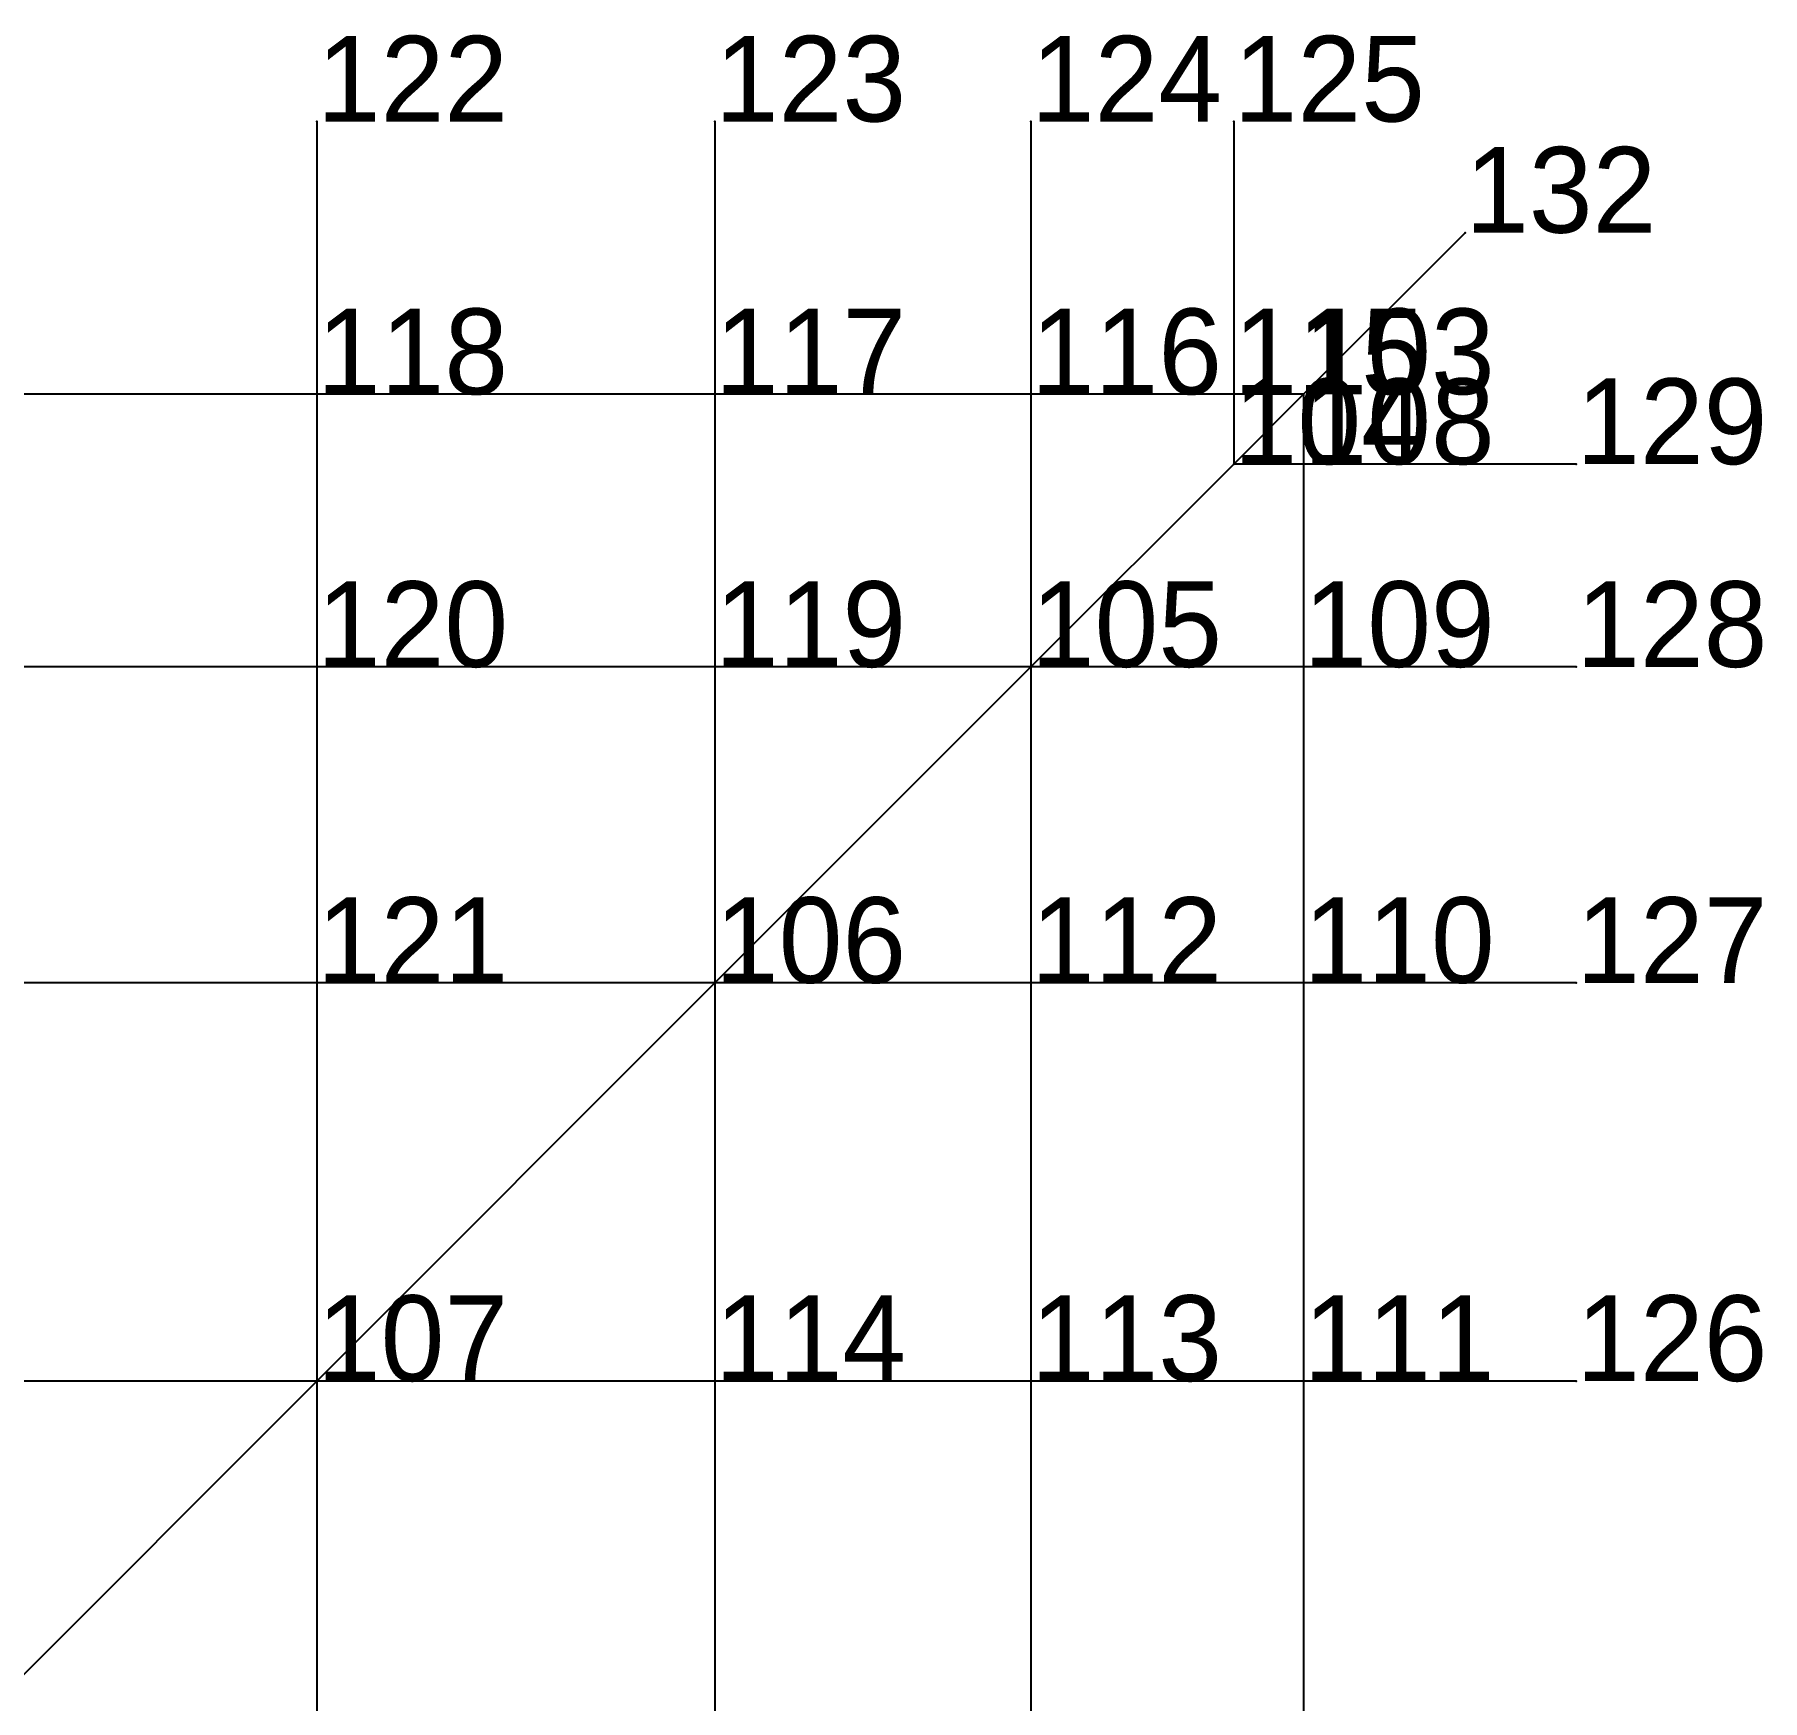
# Model space of a CAD drawing. Header units: metres. Extents: x -2.98 to 3.3, y -2.98 to 3.13.
# Drawn here: x 0.278 to 3.303, y 0.213 to 3.13 of the extents above; entities that cross this region are included whole.
import ezdxf

# ---------------------------------------------------------------- set-up
doc = ezdxf.new("R2010")
doc.units = ezdxf.units.M

msp = doc.modelspace()

# ---------------------------------------------------------------- linework, layer by layer
at = {"layer": 'ASSE', "color": 253}
for p, q in [((0.772542, 2.977458, 2.284478), (0.772542, 2.5, 2.534478)), ((1.469463, 2.977458, 1.95298), (1.469463, 2.5, 2.20298)), ((2.022542, 2.977458, 1.45289), (2.022542, 2.5, 1.70289)), ((2.377641, 2.977458, 0.636271), (2.377641, 2.5, 1.125666)), ((2.782843, 2.782843, -0.392899), (2.5, 2.5, 0.630476)), ((0.772542, 2.5, 2.534478), (0, 2.5, 2.65)), ((1.469463, 2.5, 2.20298), (0.772542, 2.5, 2.534478)), ((0.772542, 2.5, 2.534478), (0.772542, 2.022542, 2.534478)), ((2.022542, 2.5, 1.70289), (1.469463, 2.5, 2.20298)), ((1.469463, 2.5, 2.20298), (1.469463, 2.022542, 2.20298)), ((2.377641, 2.5, 1.125666), (2.022542, 2.5, 1.70289)), ((2.022542, 2.5, 1.70289), (2.022542, 2.022542, 1.70289)), ((2.5, 2.5, 0.630476), (2.377641, 2.377641, 1.125666)), ((2.5, 2.5, 0.630476), (2.377641, 2.5, 1.125666)), ((2.377641, 2.5, 1.125666), (2.377641, 2.377641, 1.125666)), ((2.5, 2.5, 0.630476), (2.5, 2.377641, 1.125666)), ((2.377641, 2.377641, 1.125666), (2.022542, 2.022542, 1.70289)), ((2.5, 2.377641, 1.125666), (2.377641, 2.377641, 1.125666)), ((2.5, 2.377641, 1.125666), (2.5, 2.022542, 1.70289)), ((2.977458, 2.377641, 0.636271), (2.5, 2.377641, 1.125666)), ((0.772542, 2.022542, 2.534478), (0, 2.022542, 2.65)), ((1.469463, 2.022542, 2.20298), (0.772542, 2.022542, 2.534478)), ((0.772542, 2.022542, 2.534478), (0.772542, 1.469463, 2.534478)), ((2.022542, 2.022542, 1.70289), (1.469463, 1.469463, 2.20298)), ((2.022542, 2.022542, 1.70289), (1.469463, 2.022542, 2.20298)), ((1.469463, 2.022542, 2.20298), (1.469463, 1.469463, 2.20298)), ((2.022542, 2.022542, 1.70289), (2.022542, 1.469463, 2.20298)), ((2.5, 2.022542, 1.70289), (2.022542, 2.022542, 1.70289)), ((2.5, 2.022542, 1.70289), (2.5, 1.469463, 2.20298)), ((2.977458, 2.022542, 1.45289), (2.5, 2.022542, 1.70289)), ((0.772542, 1.469463, 2.534478), (0, 1.469463, 2.65)), ((1.469463, 1.469463, 2.20298), (0.772542, 0.772542, 2.534478)), ((1.469463, 1.469463, 2.20298), (0.772542, 1.469463, 2.534478)), ((0.772542, 1.469463, 2.534478), (0.772542, 0.772542, 2.534478)), ((1.469463, 1.469463, 2.20298), (1.469463, 0.772542, 2.534478)), ((2.022542, 1.469463, 2.20298), (1.469463, 1.469463, 2.20298)), ((2.022542, 1.469463, 2.20298), (2.022542, 0.772542, 2.534478)), ((2.5, 1.469463, 2.20298), (2.022542, 1.469463, 2.20298)), ((2.5, 1.469463, 2.20298), (2.5, 0.772542, 2.534478)), ((2.977458, 1.469463, 1.95298), (2.5, 1.469463, 2.20298)), ((0.772542, 0.772542, 2.534478), (0, 0, 2.65)), ((0.772542, 0.772542, 2.534478), (0, 0.772542, 2.65)), ((0.772542, 0.772542, 2.534478), (0.772542, 0, 2.65)), ((1.469463, 0.772542, 2.534478), (0.772542, 0.772542, 2.534478)), ((1.469463, 0.772542, 2.534478), (1.469463, 0, 2.65)), ((2.022542, 0.772542, 2.534478), (1.469463, 0.772542, 2.534478)), ((2.022542, 0.772542, 2.534478), (2.022542, 0, 2.65)), ((2.5, 0.772542, 2.534478), (2.022542, 0.772542, 2.534478)), ((2.5, 0.772542, 2.534478), (2.5, 0, 2.65)), ((2.977458, 0.772542, 2.284478), (2.5, 0.772542, 2.534478))]:
    msp.add_line(p, q, dxfattribs=at)
at = {"layer": 'DIAGONALI'}
for p in [(2.782843, 2.782843, -1.785799), (2.5, 2.5), (2.377641, 2.377641, 0.772542), (2.022542, 2.022542, 1.469463), (1.469463, 1.469463, 2.022542), (0.772542, 0.772542, 2.377641)]:
    msp.add_point(p, dxfattribs=at)
at = {"layer": 'ESTRADOSSO'}
for p, q in [((0.772542, 2.977458, 2.691315), (0.772542, 2.5, 2.691315)), ((1.469463, 2.977458, 2.383417), (1.469463, 2.5, 2.383417)), ((2.022542, 2.977458, 1.936317), (2.022542, 2.5, 1.936317)), ((2.377641, 2.977458, 1), (2.377641, 2.5, 1.478791)), ((2.782843, 2.782843, 1), (2.5, 2.5, 1.260952)), ((0.772542, 2.5, 2.691315), (0, 2.5, 2.8)), ((1.469463, 2.5, 2.383417), (0.772542, 2.5, 2.691315)), ((0.772542, 2.5, 2.691315), (0.772542, 2.022542, 2.691315)), ((2.022542, 2.5, 1.936317), (1.469463, 2.5, 2.383417)), ((1.469463, 2.5, 2.383417), (1.469463, 2.022542, 2.383417)), ((2.377641, 2.5, 1.478791), (2.022542, 2.5, 1.936317)), ((2.022542, 2.5, 1.936317), (2.022542, 2.022542, 1.936317)), ((2.5, 2.5, 1.260952), (2.377641, 2.377641, 1.478791)), ((2.5, 2.5, 1.260952), (2.377641, 2.5, 1.478791)), ((2.377641, 2.5, 1.478791), (2.377641, 2.377641, 1.478791)), ((2.5, 2.5, 1.260952), (2.5, 2.377641, 1.478791)), ((2.377641, 2.377641, 1.478791), (2.022542, 2.022542, 1.936317)), ((2.5, 2.377641, 1.478791), (2.377641, 2.377641, 1.478791)), ((2.5, 2.377641, 1.478791), (2.5, 2.022542, 1.936317)), ((2.977458, 2.377641, 1), (2.5, 2.377641, 1.478791)), ((0.772542, 2.022542, 2.691315), (0, 2.022542, 2.8)), ((1.469463, 2.022542, 2.383417), (0.772542, 2.022542, 2.691315)), ((0.772542, 2.022542, 2.691315), (0.772542, 1.469463, 2.691315)), ((2.022542, 2.022542, 1.936317), (1.469463, 1.469463, 2.383417)), ((2.022542, 2.022542, 1.936317), (1.469463, 2.022542, 2.383417)), ((1.469463, 2.022542, 2.383417), (1.469463, 1.469463, 2.383417)), ((2.022542, 2.022542, 1.936317), (2.022542, 1.469463, 2.383417)), ((2.5, 2.022542, 1.936317), (2.022542, 2.022542, 1.936317)), ((2.5, 2.022542, 1.936317), (2.5, 1.469463, 2.383417)), ((2.977458, 2.022542, 1.936317), (2.5, 2.022542, 1.936317)), ((0.772542, 1.469463, 2.691315), (0, 1.469463, 2.8)), ((1.469463, 1.469463, 2.383417), (0.772542, 0.772542, 2.691315)), ((1.469463, 1.469463, 2.383417), (0.772542, 1.469463, 2.691315)), ((0.772542, 1.469463, 2.691315), (0.772542, 0.772542, 2.691315)), ((1.469463, 1.469463, 2.383417), (1.469463, 0.772542, 2.691315)), ((2.022542, 1.469463, 2.383417), (1.469463, 1.469463, 2.383417)), ((2.022542, 1.469463, 2.383417), (2.022542, 0.772542, 2.691315)), ((2.5, 1.469463, 2.383417), (2.022542, 1.469463, 2.383417)), ((2.5, 1.469463, 2.383417), (2.5, 0.772542, 2.691315)), ((2.977458, 1.469463, 2.383417), (2.5, 1.469463, 2.383417)), ((0.772542, 0.772542, 2.691315), (0, 0, 2.8)), ((0.772542, 0.772542, 2.691315), (0, 0.772542, 2.8)), ((0.772542, 0.772542, 2.691315), (0.772542, 0, 2.8)), ((1.469463, 0.772542, 2.691315), (0.772542, 0.772542, 2.691315)), ((1.469463, 0.772542, 2.691315), (1.469463, 0, 2.8)), ((2.022542, 0.772542, 2.691315), (1.469463, 0.772542, 2.691315)), ((2.022542, 0.772542, 2.691315), (2.022542, 0, 2.8)), ((2.5, 0.772542, 2.691315), (2.022542, 0.772542, 2.691315)), ((2.5, 0.772542, 2.691315), (2.5, 0, 2.8)), ((2.977458, 0.772542, 2.691315), (2.5, 0.772542, 2.691315))]:
    msp.add_line(p, q, dxfattribs=at)
at = {"layer": 'fz', "color": 7}
for p, q in [((0.772542, 2.977458, 2.691315), (0.772542, 2.977458, 12.691315)), ((1.469463, 2.977458, 2.383417), (1.469463, 2.977458, 12.383417)), ((2.022542, 2.977458, 1.936317), (2.022542, 2.977458, 11.936317)), ((2.377641, 2.977458, 1), (2.377641, 2.977458, 11)), ((2.782843, 2.782843, 1), (2.782843, 2.782843, 11)), ((0.772542, 2.5, 2.691315), (0.772542, 2.5, 12.691315)), ((1.469463, 2.5, 2.383417), (1.469463, 2.5, 12.383417)), ((2.022542, 2.5, 1.936317), (2.022542, 2.5, 11.936317)), ((2.377641, 2.5, 1.478791), (2.377641, 2.5, 11.478791)), ((2.5, 2.5, 1.260952), (2.5, 2.5, 11.260952)), ((2.377641, 2.377641, 1.478791), (2.377641, 2.377641, 11.478791)), ((2.5, 2.377641, 1.478791), (2.5, 2.377641, 11.478791)), ((2.977458, 2.377641, 1), (2.977458, 2.377641, 11)), ((0.772542, 2.022542, 2.691315), (0.772542, 2.022542, 12.691315)), ((1.469463, 2.022542, 2.383417), (1.469463, 2.022542, 12.383417)), ((2.022542, 2.022542, 1.936317), (2.022542, 2.022542, 11.936317)), ((2.5, 2.022542, 1.936317), (2.5, 2.022542, 11.936317)), ((2.977458, 2.022542, 1.936317), (2.977458, 2.022542, 11.936317)), ((0.772542, 1.469463, 2.691315), (0.772542, 1.469463, 12.691315)), ((1.469463, 1.469463, 2.383417), (1.469463, 1.469463, 12.383417)), ((2.022542, 1.469463, 2.383417), (2.022542, 1.469463, 12.383417)), ((2.5, 1.469463, 2.383417), (2.5, 1.469463, 12.383417)), ((2.977458, 1.469463, 2.383417), (2.977458, 1.469463, 12.383417)), ((0.772542, 0.772542, 2.691315), (0.772542, 0.772542, 12.691315)), ((1.469463, 0.772542, 2.691315), (1.469463, 0.772542, 12.691315)), ((2.022542, 0.772542, 2.691315), (2.022542, 0.772542, 12.691315)), ((2.5, 0.772542, 2.691315), (2.5, 0.772542, 12.691315)), ((2.977458, 0.772542, 2.691315), (2.977458, 0.772542, 12.691315))]:
    msp.add_line(p, q, dxfattribs=at)
at = {"layer": 'INTRADOSSO'}
for p, q in [((0.772542, 2.977458, 1.877641), (0.772542, 2.5, 2.377641)), ((1.469463, 2.977458, 1.522542), (1.469463, 2.5, 2.022542)), ((2.022542, 2.977458, 0.969463), (2.022542, 2.5, 1.469463)), ((2.377641, 2.977458, 0.272542), (2.377641, 2.5, 0.772542)), ((2.782843, 2.782843, -1.785799), (2.5, 2.5)), ((0.772542, 2.5, 2.377641), (0, 2.5, 2.5)), ((1.469463, 2.5, 2.022542), (0.772542, 2.5, 2.377641)), ((0.772542, 2.5, 2.377641), (0.772542, 2.022542, 2.377641)), ((2.022542, 2.5, 1.469463), (1.469463, 2.5, 2.022542)), ((1.469463, 2.5, 2.022542), (1.469463, 2.022542, 2.022542)), ((2.377641, 2.5, 0.772542), (2.022542, 2.5, 1.469463)), ((2.022542, 2.5, 1.469463), (2.022542, 2.022542, 1.469463)), ((2.5, 2.5), (2.377641, 2.377641, 0.772542)), ((2.5, 2.5), (2.377641, 2.5, 0.772542)), ((2.377641, 2.5, 0.772542), (2.377641, 2.377641, 0.772542)), ((2.5, 2.5), (2.5, 2.377641, 0.772542)), ((2.377641, 2.377641, 0.772542), (2.022542, 2.022542, 1.469463)), ((2.5, 2.377641, 0.772542), (2.377641, 2.377641, 0.772542)), ((2.5, 2.377641, 0.772542), (2.5, 2.022542, 1.469463)), ((2.977458, 2.377641, 0.272542), (2.5, 2.377641, 0.772542)), ((0.772542, 2.022542, 2.377641), (0, 2.022542, 2.5)), ((1.469463, 2.022542, 2.022542), (0.772542, 2.022542, 2.377641)), ((0.772542, 2.022542, 2.377641), (0.772542, 1.469463, 2.377641)), ((2.022542, 2.022542, 1.469463), (1.469463, 1.469463, 2.022542)), ((2.022542, 2.022542, 1.469463), (1.469463, 2.022542, 2.022542)), ((1.469463, 2.022542, 2.022542), (1.469463, 1.469463, 2.022542)), ((2.022542, 2.022542, 1.469463), (2.022542, 1.469463, 2.022542)), ((2.5, 2.022542, 1.469463), (2.022542, 2.022542, 1.469463)), ((2.5, 2.022542, 1.469463), (2.5, 1.469463, 2.022542)), ((2.977458, 2.022542, 0.969463), (2.5, 2.022542, 1.469463)), ((0.772542, 1.469463, 2.377641), (0, 1.469463, 2.5)), ((1.469463, 1.469463, 2.022542), (0.772542, 0.772542, 2.377641)), ((1.469463, 1.469463, 2.022542), (0.772542, 1.469463, 2.377641)), ((0.772542, 1.469463, 2.377641), (0.772542, 0.772542, 2.377641)), ((1.469463, 1.469463, 2.022542), (1.469463, 0.772542, 2.377641)), ((2.022542, 1.469463, 2.022542), (1.469463, 1.469463, 2.022542)), ((2.022542, 1.469463, 2.022542), (2.022542, 0.772542, 2.377641)), ((2.5, 1.469463, 2.022542), (2.022542, 1.469463, 2.022542)), ((2.5, 1.469463, 2.022542), (2.5, 0.772542, 2.377641)), ((2.977458, 1.469463, 1.522542), (2.5, 1.469463, 2.022542)), ((0.772542, 0.772542, 2.377641), (0, 0, 2.5)), ((0.772542, 0.772542, 2.377641), (0, 0.772542, 2.5)), ((0.772542, 0.772542, 2.377641), (0.772542, 0, 2.5)), ((1.469463, 0.772542, 2.377641), (0.772542, 0.772542, 2.377641)), ((1.469463, 0.772542, 2.377641), (1.469463, 0, 2.5)), ((2.022542, 0.772542, 2.377641), (1.469463, 0.772542, 2.377641)), ((2.022542, 0.772542, 2.377641), (2.022542, 0, 2.5)), ((2.5, 0.772542, 2.377641), (2.022542, 0.772542, 2.377641)), ((2.5, 0.772542, 2.377641), (2.5, 0, 2.5)), ((2.977458, 0.772542, 1.877641), (2.5, 0.772542, 2.377641))]:
    msp.add_line(p, q, dxfattribs=at)
at = {"layer": 'MAXSPINTA', "color": 61, "ltscale": 32.2572}
for p, q in [((0.772542, 2.977458, 2.691315), (0.772542, 2.5, 2.586871)), ((2.977458, 0.772542, 2.691315), (2.5, 0.772542, 2.586871))]:
    msp.add_line(p, q, dxfattribs=at)
at = {"layer": 'MAXSPINTA', "color": 61, "ltscale": 31.992937}
for p, q in [((1.469463, 2.977458, 2.383417), (1.469463, 2.5, 2.299688)), ((2.977458, 1.469463, 2.383417), (2.5, 1.469463, 2.299688))]:
    msp.add_line(p, q, dxfattribs=at)
at = {"layer": 'MAXSPINTA', "color": 61, "ltscale": 31.757665}
for p, q in [((2.022542, 2.977458, 1.936317), (2.022542, 2.5, 1.87659)), ((2.977458, 2.022542, 1.936317), (2.5, 2.022542, 1.87659))]:
    msp.add_line(p, q, dxfattribs=at)
at = {"layer": 'MAXSPINTA', "color": 81, "ltscale": 41.12513}
for p, q in [((2.377641, 2.977458, 1), (2.377641, 2.5, 1.400377)), ((2.977458, 2.377641, 1), (2.5, 2.377641, 1.400377))]:
    msp.add_line(p, q, dxfattribs=at)
at = {"layer": 'MAXSPINTA', "color": 201, "ltscale": 126.125096}
msp.add_line((2.782843, 2.782843, 0.686812), (2.5, 2.5, 1.260952), dxfattribs=at)
at = {"layer": 'MAXSPINTA', "color": 41, "ltscale": 21.454353}
for p, q in [((0.772542, 2.5, 2.586871), (0, 2.5, 2.68844)), ((2.5, 0.772542, 2.586871), (2.5, 0, 2.68844))]:
    msp.add_line(p, q, dxfattribs=at)
at = {"layer": 'MAXSPINTA', "color": 41, "ltscale": 23.00652}
for p, q in [((1.469463, 2.5, 2.299688), (0.772542, 2.5, 2.586871)), ((2.5, 1.469463, 2.299688), (2.5, 0.772542, 2.586871))]:
    msp.add_line(p, q, dxfattribs=at)
at = {"layer": 'MAXSPINTA', "color": 61, "ltscale": 32.064148}
for p, q in [((0.772542, 2.5, 2.586871), (0.772542, 2.022542, 2.497106)), ((2.5, 0.772542, 2.586871), (2.022542, 0.772542, 2.497106))]:
    msp.add_line(p, q, dxfattribs=at)
at = {"layer": 'MAXSPINTA', "color": 61, "ltscale": 26.781607}
for p, q in [((2.022542, 2.5, 1.87659), (1.469463, 2.5, 2.299688)), ((2.5, 2.022542, 1.87659), (2.5, 1.469463, 2.299688))]:
    msp.add_line(p, q, dxfattribs=at)
at = {"layer": 'MAXSPINTA', "color": 61, "ltscale": 31.656371}
for p, q in [((1.469463, 2.5, 2.299688), (1.469463, 2.022542, 2.253941)), ((2.5, 1.469463, 2.299688), (2.022542, 1.469463, 2.253941))]:
    msp.add_line(p, q, dxfattribs=at)
at = {"layer": 'MAXSPINTA', "color": 61, "ltscale": 35.583973}
for p, q in [((2.377641, 2.5, 1.400377), (2.022542, 2.5, 1.87659)), ((2.5, 2.377641, 1.400377), (2.5, 2.022542, 1.87659))]:
    msp.add_line(p, q, dxfattribs=at)
at = {"layer": 'MAXSPINTA', "color": 61, "ltscale": 31.685643}
for p in [(2.022542, 2.5, 1.87659), (2.5, 2.022542, 1.87659)]:
    msp.add_line(p, (2.022542, 2.022542, 1.926773), dxfattribs=at)
at = {"layer": 'MAXSPINTA', "color": 101, "ltscale": 65.317318}
msp.add_line((2.5, 2.5, 1.260952), (2.377641, 2.377641, 1.466916), dxfattribs=at)
at = {"layer": 'MAXSPINTA', "color": 61, "ltscale": 32.248292}
for q in [(2.377641, 2.5, 1.400377), (2.5, 2.377641, 1.400377)]:
    msp.add_line((2.5, 2.5, 1.260952), q, dxfattribs=at)
at = {"layer": 'MAXSPINTA', "color": 61, "ltscale": 35.870169}
for p in [(2.377641, 2.5, 1.400377), (2.5, 2.377641, 1.400377)]:
    msp.add_line(p, (2.377641, 2.377641, 1.466916), dxfattribs=at)
at = {"layer": 'MAXSPINTA', "color": 181, "ltscale": 117.396914}
msp.add_line((2.377641, 2.377641, 1.466916), (2.022542, 2.022542, 1.926773), dxfattribs=at)
at = {"layer": 'MAXSPINTA', "color": 61, "ltscale": 39.804711}
for p, q in [((0.772542, 2.022542, 2.497106), (0, 2.022542, 2.585868)), ((2.022542, 0.772542, 2.497106), (2.022542, 0, 2.585868))]:
    msp.add_line(p, q, dxfattribs=at)
at = {"layer": 'MAXSPINTA', "color": 81, "ltscale": 41.882512}
for p, q in [((1.469463, 2.022542, 2.253941), (0.772542, 2.022542, 2.497106)), ((2.022542, 1.469463, 2.253941), (2.022542, 0.772542, 2.497106))]:
    msp.add_line(p, q, dxfattribs=at)
at = {"layer": 'MAXSPINTA', "color": 61, "ltscale": 31.556306}
for p, q in [((0.772542, 2.022542, 2.497106), (0.772542, 1.469463, 2.467788)), ((2.022542, 0.772542, 2.497106), (1.469463, 0.772542, 2.467788))]:
    msp.add_line(p, q, dxfattribs=at)
at = {"layer": 'MAXSPINTA', "color": 141, "ltscale": 82.598997}
msp.add_line((2.022542, 2.022542, 1.926773), (1.469463, 1.469463, 2.281591), dxfattribs=at)
at = {"layer": 'MAXSPINTA', "color": 81, "ltscale": 45.945247}
for q in [(1.469463, 2.022542, 2.253941), (2.022542, 1.469463, 2.253941)]:
    msp.add_line((2.022542, 2.022542, 1.926773), q, dxfattribs=at)
at = {"layer": 'MAXSPINTA', "color": 61, "ltscale": 31.551416}
for p in [(1.469463, 2.022542, 2.253941), (2.022542, 1.469463, 2.253941)]:
    msp.add_line(p, (1.469463, 1.469463, 2.281591), dxfattribs=at)
at = {"layer": 'MAXSPINTA', "color": 61, "ltscale": 37.229239}
for p, q in [((0.772542, 1.469463, 2.467788), (0, 1.469463, 2.538785)), ((1.469463, 0.772542, 2.467788), (1.469463, 0, 2.538785))]:
    msp.add_line(p, q, dxfattribs=at)
at = {"layer": 'MAXSPINTA', "color": 121, "ltscale": 68.500317}
msp.add_line((1.469463, 1.469463, 2.281591), (0.772542, 0.772542, 2.463969), dxfattribs=at)
at = {"layer": 'MAXSPINTA', "color": 61, "ltscale": 38.373341}
for q in [(0.772542, 1.469463, 2.467788), (1.469463, 0.772542, 2.467788)]:
    msp.add_line((1.469463, 1.469463, 2.281591), q, dxfattribs=at)
at = {"layer": 'MAXSPINTA', "color": 61, "ltscale": 31.512535}
for p in [(0.772542, 1.469463, 2.467788), (1.469463, 0.772542, 2.467788)]:
    msp.add_line(p, (0.772542, 0.772542, 2.463969), dxfattribs=at)
at = {"layer": 'MAXSPINTA', "color": 101, "ltscale": 62.147697}
msp.add_line((0.772542, 0.772542, 2.463969), (0, 0, 2.5), dxfattribs=at)
at = {"layer": 'MAXSPINTA', "color": 61, "ltscale": 35.310481}
for q in [(0, 0.772542, 2.519575), (0.772542, 0, 2.519575)]:
    msp.add_line((0.772542, 0.772542, 2.463969), q, dxfattribs=at)
at = {"layer": 'MEDIONETWORK', "color": 41, "ltscale": 16.621056}
for p, q in [((0.772542, 2.977458, 2.524351), (0.772542, 2.5, 2.538933)), ((2.977458, 0.772542, 2.524351), (2.5, 0.772542, 2.538933))]:
    msp.add_line(p, q, dxfattribs=at)
at = {"layer": 'MEDIONETWORK', "color": 41, "ltscale": 16.620232}
for p, q in [((1.469463, 2.977458, 2.184795), (1.469463, 2.5, 2.19858)), ((2.977458, 1.469463, 2.184795), (2.5, 1.469463, 2.19858))]:
    msp.add_line(p, q, dxfattribs=at)
at = {"layer": 'MEDIONETWORK', "color": 41, "ltscale": 16.969252}
for p, q in [((2.022542, 2.977458, 1.802285), (2.022542, 2.5, 1.702921)), ((2.977458, 2.022542, 1.802285), (2.5, 2.022542, 1.702921))]:
    msp.add_line(p, q, dxfattribs=at)
at = {"layer": 'MEDIONETWORK', "color": 41, "ltscale": 16.710711}
for p, q in [((2.377641, 2.977458, 1), (2.377641, 2.5, 1.051778)), ((2.977458, 2.377641, 1), (2.5, 2.377641, 1.051778))]:
    msp.add_line(p, q, dxfattribs=at)
at = {"layer": 'MEDIONETWORK', "color": 201, "ltscale": 123.229022}
msp.add_line((2.782843, 2.782843, -0.520266), (2.5, 2.5, 0.713291), dxfattribs=at)
at = {"layer": 'MEDIONETWORK', "color": 21, "ltscale": 11.354726}
for p, q in [((0.772542, 2.5, 2.538933), (0, 2.5, 2.661559)), ((2.5, 0.772542, 2.538933), (2.5, 0, 2.661559))]:
    msp.add_line(p, q, dxfattribs=at)
at = {"layer": 'MEDIONETWORK', "color": 21, "ltscale": 12.480201}
for p, q in [((1.469463, 2.5, 2.19858), (0.772542, 2.5, 2.538933)), ((2.5, 1.469463, 2.19858), (2.5, 0.772542, 2.538933))]:
    msp.add_line(p, q, dxfattribs=at)
at = {"layer": 'MEDIONETWORK', "color": 41, "ltscale": 16.632366}
for p, q in [((0.772542, 2.5, 2.538933), (0.772542, 2.022542, 2.516057)), ((2.5, 0.772542, 2.538933), (2.022542, 0.772542, 2.516057))]:
    msp.add_line(p, q, dxfattribs=at)
at = {"layer": 'MEDIONETWORK', "color": 41, "ltscale": 15.058725}
for p, q in [((2.022542, 2.5, 1.702921), (1.469463, 2.5, 2.19858)), ((2.5, 2.022542, 1.702921), (2.5, 1.469463, 2.19858))]:
    msp.add_line(p, q, dxfattribs=at)
at = {"layer": 'MEDIONETWORK', "color": 41, "ltscale": 16.613394}
for p, q in [((1.469463, 2.5, 2.19858), (1.469463, 2.022542, 2.200105)), ((2.5, 1.469463, 2.19858), (2.022542, 1.469463, 2.200105))]:
    msp.add_line(p, q, dxfattribs=at)
at = {"layer": 'MEDIONETWORK', "color": 41, "ltscale": 23.422774}
for p, q in [((2.377641, 2.5, 1.051778), (2.022542, 2.5, 1.702921)), ((2.5, 2.377641, 1.051778), (2.5, 2.022542, 1.702921))]:
    msp.add_line(p, q, dxfattribs=at)
at = {"layer": 'MEDIONETWORK', "color": 41, "ltscale": 16.740076}
for p in [(2.022542, 2.5, 1.702921), (2.5, 2.022542, 1.702921)]:
    msp.add_line(p, (2.022542, 2.022542, 1.762017), dxfattribs=at)
at = {"layer": 'MEDIONETWORK', "color": 101, "ltscale": 54.847059}
msp.add_line((2.5, 2.5, 0.713291), (2.377641, 2.377641, 1.105252), dxfattribs=at)
at = {"layer": 'MEDIONETWORK', "color": 61, "ltscale": 32.987351}
for q in [(2.377641, 2.5, 1.051778), (2.5, 2.377641, 1.051778)]:
    msp.add_line((2.5, 2.5, 0.713291), q, dxfattribs=at)
at = {"layer": 'MEDIONETWORK', "color": 41, "ltscale": 18.13058}
for p in [(2.377641, 2.5, 1.051778), (2.5, 2.377641, 1.051778)]:
    msp.add_line(p, (2.377641, 2.377641, 1.105252), dxfattribs=at)
at = {"layer": 'MEDIONETWORK', "color": 121, "ltscale": 75.147663}
msp.add_line((2.377641, 2.377641, 1.105252), (2.022542, 2.022542, 1.762017), dxfattribs=at)
at = {"layer": 'MEDIONETWORK', "color": 41, "ltscale": 21.076492}
for p, q in [((0.772542, 2.022542, 2.516057), (0, 2.022542, 2.630729)), ((2.022542, 0.772542, 2.516057), (2.022542, 0, 2.630729))]:
    msp.add_line(p, q, dxfattribs=at)
at = {"layer": 'MEDIONETWORK', "color": 41, "ltscale": 22.89049}
for p, q in [((1.469463, 2.022542, 2.200105), (0.772542, 2.022542, 2.516057)), ((2.022542, 1.469463, 2.200105), (2.022542, 0.772542, 2.516057))]:
    msp.add_line(p, q, dxfattribs=at)
at = {"layer": 'MEDIONETWORK', "color": 41, "ltscale": 16.622781}
for p, q in [((0.772542, 2.022542, 2.516057), (0.772542, 1.469463, 2.534735)), ((2.022542, 0.772542, 2.516057), (1.469463, 0.772542, 2.534735))]:
    msp.add_line(p, q, dxfattribs=at)
at = {"layer": 'MEDIONETWORK', "color": 81, "ltscale": 47.300762}
msp.add_line((2.022542, 2.022542, 1.762017), (1.469463, 1.469463, 2.270516), dxfattribs=at)
at = {"layer": 'MEDIONETWORK', "color": 41, "ltscale": 26.595854}
for q in [(1.469463, 2.022542, 2.200105), (2.022542, 1.469463, 2.200105)]:
    msp.add_line((2.022542, 2.022542, 1.762017), q, dxfattribs=at)
at = {"layer": 'MEDIONETWORK', "color": 41, "ltscale": 16.747397}
for p in [(1.469463, 2.022542, 2.200105), (2.022542, 1.469463, 2.200105)]:
    msp.add_line(p, (1.469463, 1.469463, 2.270516), dxfattribs=at)
at = {"layer": 'MEDIONETWORK', "color": 41, "ltscale": 19.707704}
for p, q in [((0.772542, 1.469463, 2.534735), (0, 1.469463, 2.634603)), ((1.469463, 0.772542, 2.534735), (1.469463, 0, 2.634603))]:
    msp.add_line(p, q, dxfattribs=at)
at = {"layer": 'MEDIONETWORK', "color": 61, "ltscale": 36.944382}
msp.add_line((1.469463, 1.469463, 2.270516), (0.772542, 0.772542, 2.553379), dxfattribs=at)
at = {"layer": 'MEDIONETWORK', "color": 41, "ltscale": 20.902581}
msp.add_line((1.469463, 1.469463, 2.270516), (0.772542, 1.469463, 2.534735), dxfattribs=at)
at = {"layer": 'MEDIONETWORK', "color": 41, "ltscale": 16.619253}
for p in [(0.772542, 1.469463, 2.534735), (1.469463, 0.772542, 2.534735)]:
    msp.add_line(p, (0.772542, 0.772542, 2.553379), dxfattribs=at)
at = {"layer": 'MEDIONETWORK', "color": 41, "ltscale": 20.90258}
msp.add_line((1.469463, 1.469463, 2.270516), (1.469463, 0.772542, 2.534735), dxfattribs=at)
at = {"layer": 'MEDIONETWORK', "color": 61, "ltscale": 32.798072}
msp.add_line((0.772542, 0.772542, 2.553379), (0, 0, 2.614565), dxfattribs=at)
at = {"layer": 'MEDIONETWORK', "color": 41, "ltscale": 18.688817}
for q in [(0, 0.772542, 2.641719), (0.772542, 0, 2.641719)]:
    msp.add_line((0.772542, 0.772542, 2.553379), q, dxfattribs=at)
at = {"layer": 'MERIDIANI'}
for p in [(0.772542, 2.5, 2.377641), (1.469463, 2.5, 2.022542), (2.022542, 2.5, 1.469463), (2.377641, 2.5, 0.772542), (2.5, 2.377641, 0.772542), (0.772542, 2.022542, 2.377641), (1.469463, 2.022542, 2.022542), (2.5, 2.022542, 1.469463), (0.772542, 1.469463, 2.377641), (2.022542, 1.469463, 2.022542), (2.5, 1.469463, 2.022542), (1.469463, 0.772542, 2.377641), (2.022542, 0.772542, 2.377641), (2.5, 0.772542, 2.377641)]:
    msp.add_point(p, dxfattribs=at)
at = {"layer": 'MINSPINTA', "color": 21, "ltscale": 11.242189}
for p, q in [((0.772542, 2.977458, 2.129751), (0.772542, 2.5, 2.377641)), ((2.977458, 0.772542, 2.129751), (2.5, 0.772542, 2.377641))]:
    msp.add_line(p, q, dxfattribs=at)
at = {"layer": 'MINSPINTA', "color": 21, "ltscale": 10.737743}
for p, q in [((1.469463, 2.977458, 1.832648), (1.469463, 2.5, 2.022542)), ((2.977458, 1.469463, 1.832648), (2.5, 1.469463, 2.022542))]:
    msp.add_line(p, q, dxfattribs=at)
at = {"layer": 'MINSPINTA', "color": 21, "ltscale": 10.075899}
for p, q in [((2.022542, 2.977458, 1.402268), (2.022542, 2.5, 1.469463)), ((2.977458, 2.022542, 1.402268), (2.5, 2.022542, 1.469463))]:
    msp.add_line(p, q, dxfattribs=at)
at = {"layer": 'MINSPINTA', "color": 21, "ltscale": 11.051941}
for p, q in [((2.377641, 2.977458, 1), (2.377641, 2.5, 0.772542)), ((2.977458, 2.377641, 1), (2.5, 2.377641, 0.772542))]:
    msp.add_line(p, q, dxfattribs=at)
at = {"layer": 'MINSPINTA', "color": 161, "ltscale": 101.653727}
msp.add_line((2.782843, 2.782843, -1.447598), (2.5, 2.5, 0.2881), dxfattribs=at)
at = {"layer": 'MINSPINTA', "color": 21, "ltscale": 6.819025}
for p, q in [((0.772542, 2.5, 2.377641), (0, 2.5, 2.5)), ((2.5, 0.772542, 2.377641), (2.5, 0, 2.5))]:
    msp.add_line(p, q, dxfattribs=at)
at = {"layer": 'MINSPINTA', "color": 21, "ltscale": 7.558947}
for p, q in [((1.469463, 2.5, 2.022542), (0.772542, 2.5, 2.377641)), ((2.5, 1.469463, 2.022542), (2.5, 0.772542, 2.377641))]:
    msp.add_line(p, q, dxfattribs=at)
at = {"layer": 'MINSPINTA', "color": 21, "ltscale": 10.297086}
for p, q in [((0.772542, 2.5, 2.377641), (0.772542, 2.022542, 2.499436)), ((2.5, 0.772542, 2.377641), (2.022542, 0.772542, 2.499436))]:
    msp.add_line(p, q, dxfattribs=at)
at = {"layer": 'MINSPINTA', "color": 21, "ltscale": 9.524828}
for p, q in [((2.022542, 2.5, 1.469463), (1.469463, 2.5, 2.022542)), ((2.5, 2.022542, 1.469463), (2.5, 1.469463, 2.022542))]:
    msp.add_line(p, q, dxfattribs=at)
at = {"layer": 'MINSPINTA', "color": 21, "ltscale": 10.232906}
for p, q in [((1.469463, 2.5, 2.022542), (1.469463, 2.022542, 2.131247)), ((2.5, 1.469463, 2.022542), (2.022542, 1.469463, 2.131247))]:
    msp.add_line(p, q, dxfattribs=at)
at = {"layer": 'MINSPINTA', "color": 41, "ltscale": 14.835268}
for p, q in [((2.377641, 2.5, 0.772542), (2.022542, 2.5, 1.469463)), ((2.5, 2.377641, 0.772542), (2.5, 2.022542, 1.469463))]:
    msp.add_line(p, q, dxfattribs=at)
at = {"layer": 'MINSPINTA', "color": 21, "ltscale": 10.386977}
for p in [(2.022542, 2.5, 1.469463), (2.5, 2.022542, 1.469463)]:
    msp.add_line(p, (2.022542, 2.022542, 1.607636), dxfattribs=at)
at = {"layer": 'MINSPINTA', "color": 81, "ltscale": 42.844216}
msp.add_line((2.5, 2.5, 0.2881), (2.377641, 2.377641, 0.817841), dxfattribs=at)
at = {"layer": 'MINSPINTA', "color": 61, "ltscale": 27.502832}
for q in [(2.377641, 2.5, 0.772542), (2.5, 2.377641, 0.772542)]:
    msp.add_line((2.5, 2.5, 0.2881), q, dxfattribs=at)
at = {"layer": 'MINSPINTA', "color": 21, "ltscale": 10.639383}
for p in [(2.377641, 2.5, 0.772542), (2.5, 2.377641, 0.772542)]:
    msp.add_line(p, (2.377641, 2.377641, 0.817841), dxfattribs=at)
at = {"layer": 'MINSPINTA', "color": 81, "ltscale": 51.091588}
msp.add_line((2.377641, 2.377641, 0.817841), (2.022542, 2.022542, 1.607636), dxfattribs=at)
at = {"layer": 'MINSPINTA', "color": 21, "ltscale": 12.699811}
for p, q in [((0.772542, 2.022542, 2.499436), (0, 2.022542, 2.630509)), ((2.022542, 0.772542, 2.499436), (2.022542, 0, 2.630509))]:
    msp.add_line(p, q, dxfattribs=at)
at = {"layer": 'MINSPINTA', "color": 41, "ltscale": 14.160826}
for p, q in [((1.469463, 2.022542, 2.131247), (0.772542, 2.022542, 2.499436)), ((2.022542, 1.469463, 2.131247), (2.022542, 0.772542, 2.499436))]:
    msp.add_line(p, q, dxfattribs=at)
at = {"layer": 'MINSPINTA', "color": 21, "ltscale": 10.183132}
for p, q in [((0.772542, 2.022542, 2.499436), (0.772542, 1.469463, 2.612281)), ((2.022542, 0.772542, 2.499436), (1.469463, 0.772542, 2.612281))]:
    msp.add_line(p, q, dxfattribs=at)
at = {"layer": 'MINSPINTA', "color": 61, "ltscale": 31.217719}
msp.add_line((2.022542, 2.022542, 1.607636), (1.469463, 1.469463, 2.270412), dxfattribs=at)
at = {"layer": 'MINSPINTA', "color": 41, "ltscale": 17.241935}
for q in [(1.469463, 2.022542, 2.131247), (2.022542, 1.469463, 2.131247)]:
    msp.add_line((2.022542, 2.022542, 1.607636), q, dxfattribs=at)
at = {"layer": 'MINSPINTA', "color": 21, "ltscale": 10.288577}
for p in [(1.469463, 2.022542, 2.131247), (2.022542, 1.469463, 2.131247)]:
    msp.add_line(p, (1.469463, 1.469463, 2.270412), dxfattribs=at)
at = {"layer": 'MINSPINTA', "color": 21, "ltscale": 11.897755}
for p, q in [((0.772542, 1.469463, 2.612281), (0, 1.469463, 2.740041)), ((1.469463, 0.772542, 2.612281), (1.469463, 0, 2.740041))]:
    msp.add_line(p, q, dxfattribs=at)
at = {"layer": 'MINSPINTA', "color": 41, "ltscale": 23.028093}
msp.add_line((1.469463, 1.469463, 2.270412), (0.772542, 0.772542, 2.671837), dxfattribs=at)
at = {"layer": 'MINSPINTA', "color": 21, "ltscale": 13.074569}
for q in [(0.772542, 1.469463, 2.612281), (1.469463, 0.772542, 2.612281)]:
    msp.add_line((1.469463, 1.469463, 2.270412), q, dxfattribs=at)
at = {"layer": 'MINSPINTA', "color": 21, "ltscale": 10.013939}
for p in [(0.772542, 1.469463, 2.612281), (1.469463, 0.772542, 2.612281)]:
    msp.add_line(p, (0.772542, 0.772542, 2.671837), dxfattribs=at)
at = {"layer": 'MINSPINTA', "color": 41, "ltscale": 19.739569}
msp.add_line((0.772542, 0.772542, 2.671837), (0, 0, 2.765808), dxfattribs=at)
at = {"layer": 'MINSPINTA', "color": 21, "ltscale": 11.30382}
for q in [(0, 0.772542, 2.8), (0.772542, 0, 2.8)]:
    msp.add_line((0.772542, 0.772542, 2.671837), q, dxfattribs=at)
at = {"layer": 'PARALLELI'}
for p in [(0.772542, 2.977458, 1.877641), (1.469463, 2.977458, 1.522542), (2.022542, 2.977458, 0.969463), (2.377641, 2.977458, 0.272542), (2.977458, 2.377641, 0.272542), (2.977458, 2.022542, 0.969463), (2.977458, 1.469463, 1.522542), (2.977458, 0.772542, 1.877641)]:
    msp.add_point(p, dxfattribs=at)

# ---------------------------------------------------------------- texts
at = {"layer": 'ID-NODES'}
for s, p in [('122', (0.772542, 2.977458, 1.877641)), ('123', (1.469463, 2.977458, 1.522542)), ('124', (2.022542, 2.977458, 0.969463)), ('125', (2.377641, 2.977458, 0.272542)), ('132', (2.782843, 2.782843, -1.785799)), ('118', (0.772542, 2.5, 2.377641)), ('117', (1.469463, 2.5, 2.022542)), ('116', (2.022542, 2.5, 1.469463)), ('115', (2.377641, 2.5, 0.772542)), ('103', (2.5, 2.5)), ('104', (2.377641, 2.377641, 0.772542)), ('108', (2.5, 2.377641, 0.772542)), ('129', (2.977458, 2.377641, 0.272542)), ('120', (0.772542, 2.022542, 2.377641)), ('119', (1.469463, 2.022542, 2.022542)), ('105', (2.022542, 2.022542, 1.469463)), ('109', (2.5, 2.022542, 1.469463)), ('128', (2.977458, 2.022542, 0.969463)), ('121', (0.772542, 1.469463, 2.377641)), ('106', (1.469463, 1.469463, 2.022542)), ('112', (2.022542, 1.469463, 2.022542)), ('110', (2.5, 1.469463, 2.022542)), ('127', (2.977458, 1.469463, 1.522542)), ('107', (0.772542, 0.772542, 2.377641)), ('114', (1.469463, 0.772542, 2.377641)), ('113', (2.022542, 0.772542, 2.377641)), ('111', (2.5, 0.772542, 2.377641)), ('126', (2.977458, 0.772542, 1.877641))]:
    msp.add_text(s, height=0.15, dxfattribs=at).set_placement(p)

doc.saveas('drawing.dxf')
